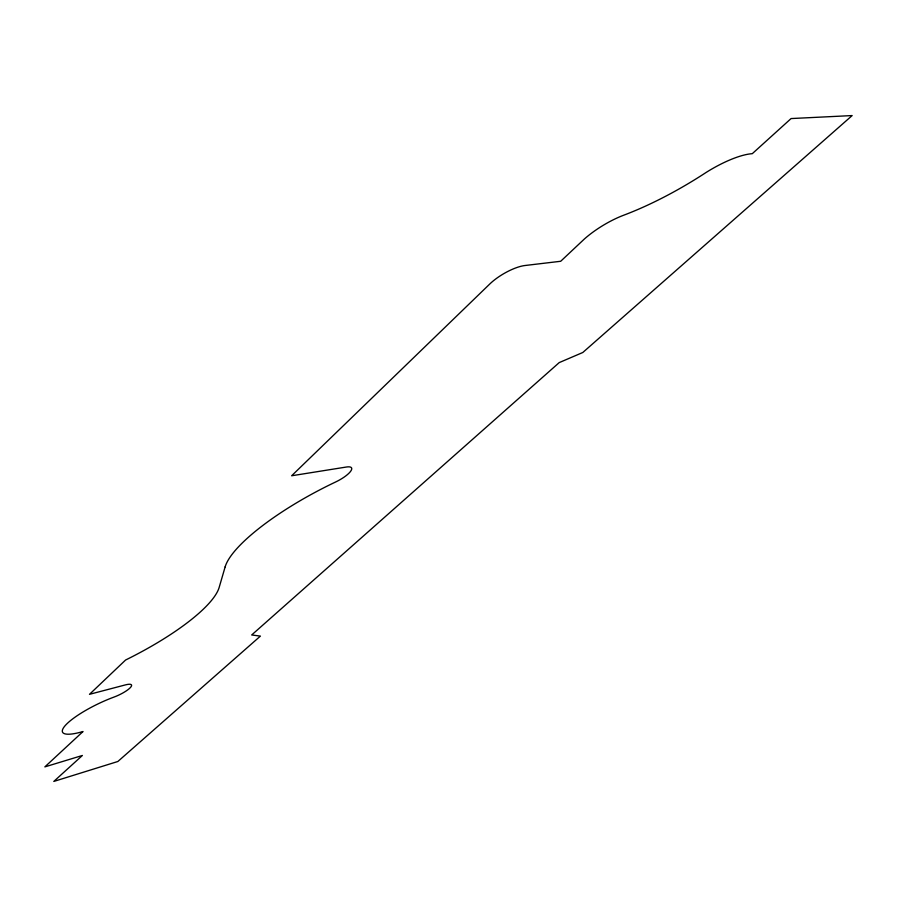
<?xml version="1.0" encoding="UTF-8"?>
<svg xmlns="http://www.w3.org/2000/svg" width="897" height="897" viewBox="0 0 897 897"><rect width="100%" height="100%" fill="white"/><g stroke="black" fill="none" stroke-linecap="round" stroke-linejoin="round"><path stroke-width="1.35" d="M225.147 566.87L219.182 587.367A124.358 32.516 -25.6 0 1 125.602 660.013L89.498 694.323L125.378 684.904A15.227 3.566 -25.7 0 1 130.368 687.584A15.227 3.566 -25.7 0 1 114.054 697.059A44.626 10.159 -25.6 0 0 65.447 725.314A44.626 10.159 -25.6 0 0 83.04 731.515L44.85 766.89L82.378 755.476L53.798 781.433L117.855 761.497L260.399 636.108L251.687 634.964L559.212 362.601L582.815 352.487L852.15 115.567L791.087 118.561L752.28 153.679A56.388 16.965 -32.2 0 0 706.186 172.415A163.176 54.269 -32.7 0 1 624.245 215.011A44.973 13.96 -31.2 0 0 584.474 238.916L560.692 261.274L524.992 265.512A28.042 8.981 -30.3 0 0 489.852 283.934L291.637 475.769L346.41 467.023A17.918 5.046 -27.8 0 1 350.693 471.217A17.918 5.046 -27.8 0 1 335.669 481.969A122.799 32.337 -27.6 0 0 225.147 566.87"/></g></svg>
